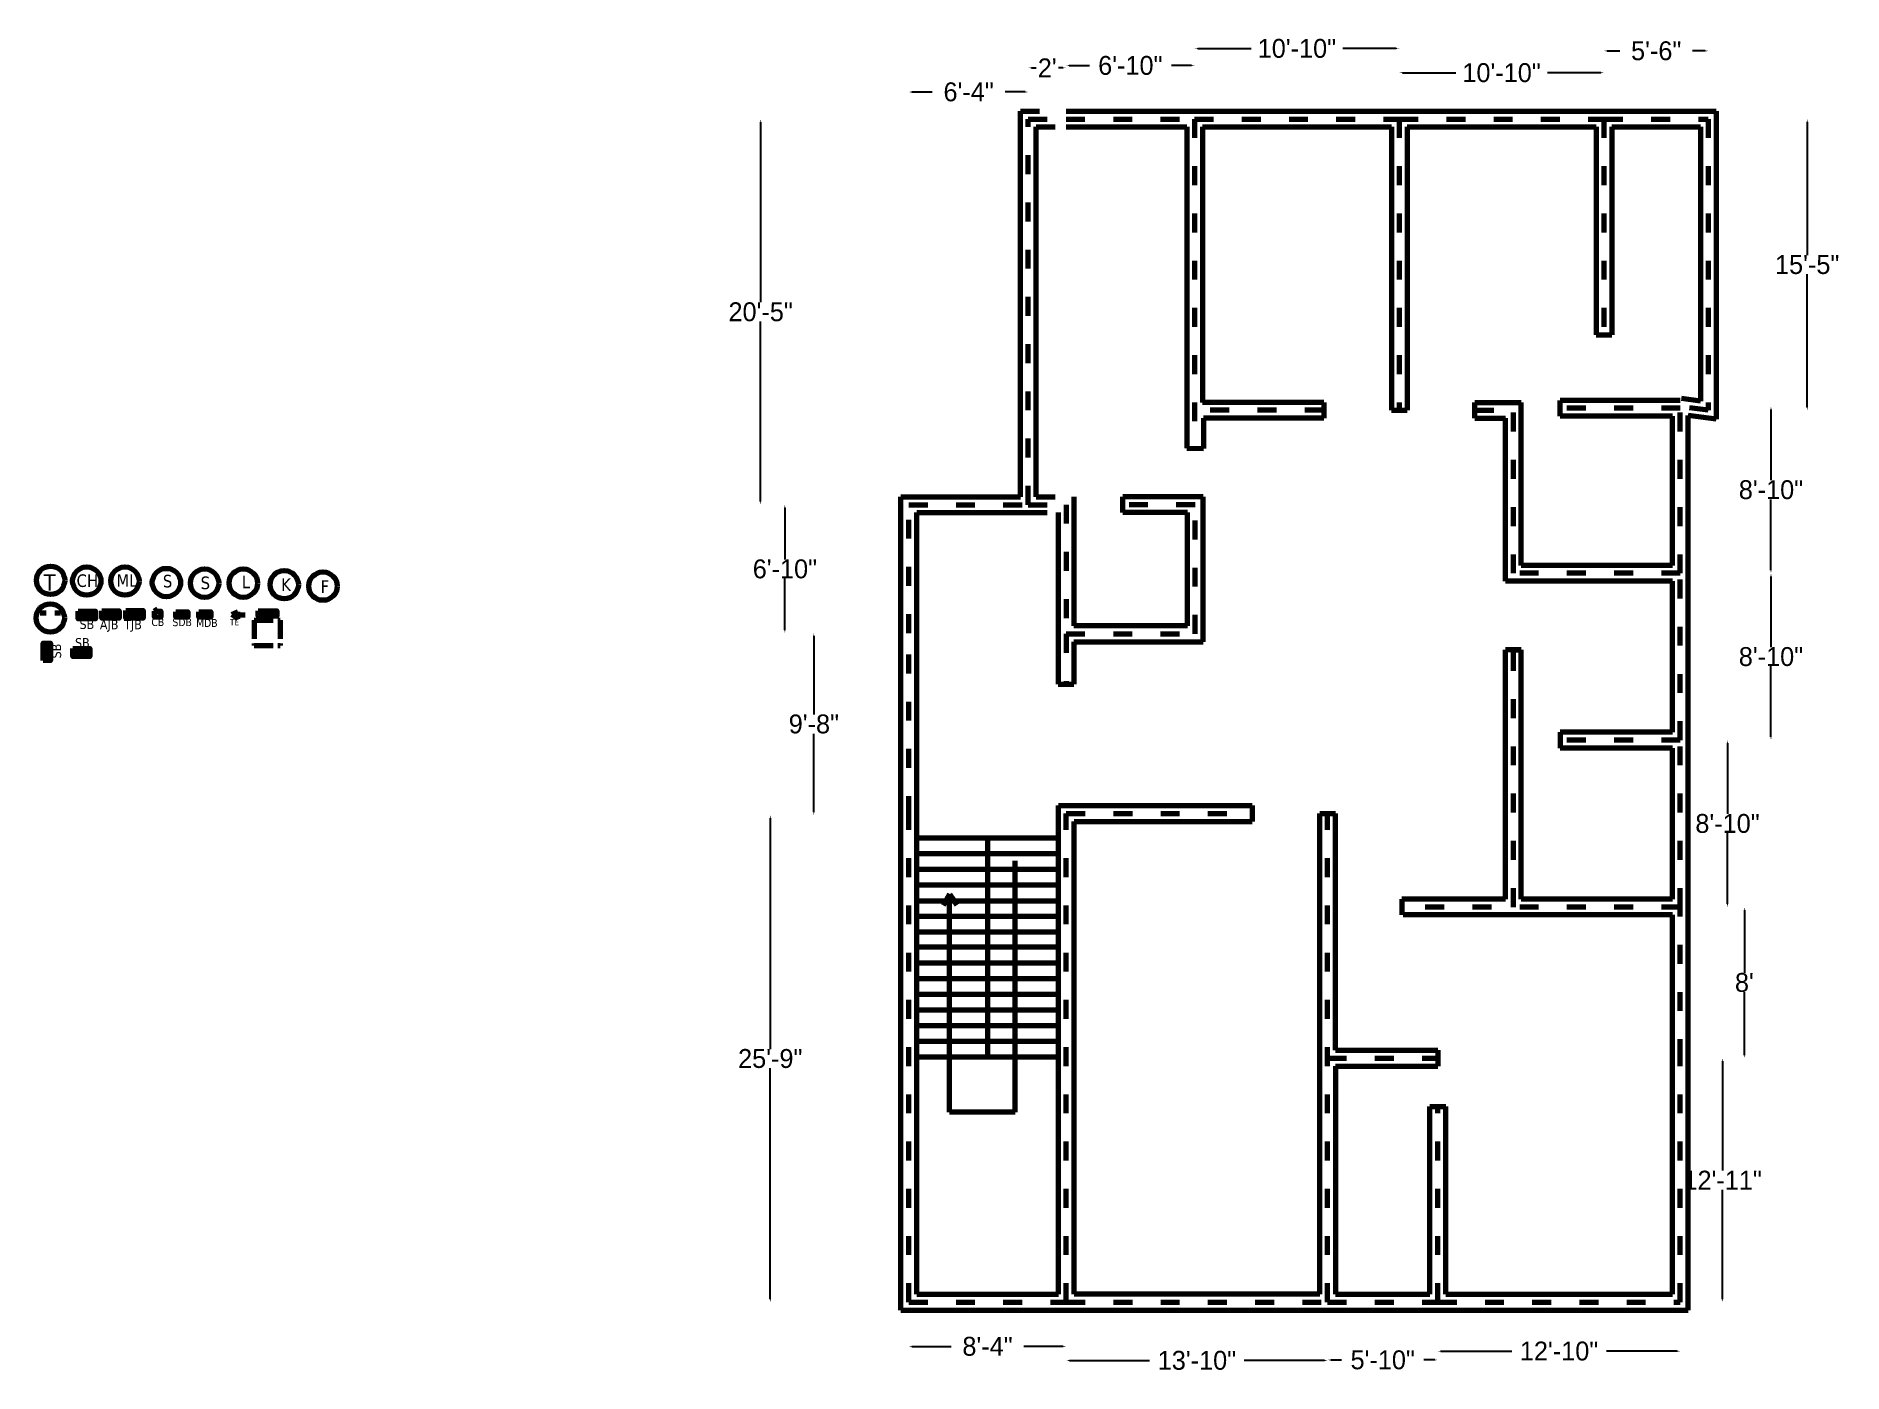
# Model space of a CAD drawing. Header units: inches. Extents: x -510 to 637, y -34 to 815.
import ezdxf

# ---------------------------------------------------------------- set-up
doc = ezdxf.new("R2010")
doc.units = ezdxf.units.IN
doc.header["$MEASUREMENT"] = 0
doc.linetypes.add('ACAD_ISO02W100', pattern=[15, 12, -3])
doc.linetypes.add('ACAD_ISO03W100', pattern=[30, 12, -18])
doc.dimstyles.get("Standard").update_dxf_attribs({"dimtxt": 12, "dimasz": 2, "dimexe": 0.18, "dimexo": 0.0625, "dimgap": 0.09, "dimtad": 0, "dimtih": 1, "dimtoh": 1, "dimdec": 0, "dimzin": 0, "dimdsep": 46, "dimlunit": 3, "dimtxsty": 'Standard', "dimcen": 0.09, "dimse1": 1, "dimse2": 1, "dimclrd": 5, "dimclrt": 5, "dimadec": 0, "dimazin": 0, "dimtfac": 1, "dimtdec": 0, "dimtofl": 0, "dimtmove": 0, "dimatfit": 3, "dimfxl": 1, "dimtolj": 1, "dimtzin": 0, "dimarcsym": 0})

# ---------------------------------------------------------------- blocks, each defined once
blk = doc.blocks.new('*D1')
at = {"color": 5, "linetype": 'Continuous', "lineweight": -2}
for p, q in [((312.2, -25.4), (319.1, -25.4)), ((378.2, -25.4), (371.3, -25.4))]:
    blk.add_line(p, q, dxfattribs=at)
at = {"color": 5, "linetype": 'ACAD_ISO03W100', "lineweight": 100}
for points in [[(312.2, -25.1), (312.2, -25.7), (310.2, -25.4)], [(378.2, -25.1), (378.2, -25.7), (380.2, -25.4)]]:
    blk.add_solid(points, dxfattribs=at)
at = {"layer": 'Defpoints', "color": 0, "linetype": 'ACAD_ISO03W100', "lineweight": 100}
for p in [(310.2, 11.3), (380.2, 11.3), (380.2, -25.4)]:
    blk.add_point(p, dxfattribs=at)
at = {"color": 5, "linetype": 'ACAD_ISO03W100', "lineweight": 100, "insert": (345.2, -25.4), "char_height": 12, "attachment_point": 5}
blk.add_mtext('\\A1;5\'-10"', dxfattribs=at)
blk = doc.blocks.new('*D2')
at = {"color": 5, "linetype": 'Continuous', "lineweight": -2}
for p, q in [((-34.5, 515.8), (-34.5, 483.1)), ((-34.5, 438.3), (-34.5, 471))]:
    blk.add_line(p, q, dxfattribs=at)
at = {"color": 5, "linetype": 'ACAD_ISO03W100', "lineweight": 100}
for points in [[(-34.9, 515.8), (-34.2, 515.8), (-34.5, 517.8)], [(-34.9, 438.3), (-34.2, 438.3), (-34.5, 436.3)]]:
    blk.add_solid(points, dxfattribs=at)
at = {"layer": 'Defpoints', "color": 0, "linetype": 'ACAD_ISO03W100', "lineweight": 100}
for p in [(44.2, 517.8), (-34.5, 436.3), (44.2, 436.3)]:
    blk.add_point(p, dxfattribs=at)
at = {"color": 5, "linetype": 'ACAD_ISO03W100', "lineweight": 100, "insert": (-34.5, 477), "char_height": 12, "attachment_point": 5}
blk.add_mtext('\\A1;6\'-10"', dxfattribs=at)
blk = doc.blocks.new('*D3')
at = {"color": 5, "linetype": 'Continuous', "lineweight": -2}
for p, q in [((-16.1, 434.3), (-16.1, 384.6)), ((-16.1, 322.7), (-16.1, 372.4))]:
    blk.add_line(p, q, dxfattribs=at)
at = {"color": 5, "linetype": 'ACAD_ISO03W100', "lineweight": 100}
for points in [[(-16.5, 434.3), (-15.8, 434.3), (-16.1, 436.3)], [(-16.5, 322.7), (-15.8, 322.7), (-16.1, 320.7)]]:
    blk.add_solid(points, dxfattribs=at)
at = {"layer": 'Defpoints', "color": 0, "linetype": 'ACAD_ISO03W100', "lineweight": 100}
for p in [(44.2, 436.3), (-16.1, 320.7), (44.2, 320.7)]:
    blk.add_point(p, dxfattribs=at)
at = {"color": 5, "linetype": 'ACAD_ISO03W100', "lineweight": 100, "insert": (-16.1, 378.5), "char_height": 12, "attachment_point": 5}
blk.add_mtext('\\A1;9\'-8"', dxfattribs=at)
blk = doc.blocks.new('*D4')
at = {"color": 5, "linetype": 'Continuous', "lineweight": -2}
for p, q in [((-43.8, 318.7), (-43.8, 172.1)), ((-43.8, 13.3), (-43.8, 159.9))]:
    blk.add_line(p, q, dxfattribs=at)
at = {"color": 5, "linetype": 'ACAD_ISO03W100', "lineweight": 100}
for points in [[(-44.1, 318.7), (-43.4, 318.7), (-43.8, 320.7)], [(-44.1, 13.3), (-43.4, 13.3), (-43.8, 11.3)]]:
    blk.add_solid(points, dxfattribs=at)
at = {"layer": 'Defpoints', "color": 0, "linetype": 'ACAD_ISO03W100', "lineweight": 100}
for p in [(-43.8, 320.7), (44.2, 320.7), (44.2, 11.3)]:
    blk.add_point(p, dxfattribs=at)
at = {"color": 5, "linetype": 'ACAD_ISO03W100', "lineweight": 100, "insert": (-43.8, 166), "char_height": 12, "attachment_point": 5}
blk.add_mtext('\\A1;25\'-9"', dxfattribs=at)
blk = doc.blocks.new('*D5')
at = {"color": 5, "linetype": 'Continuous', "lineweight": -2}
for p, q in [((46.2, -16.8), (71.1, -16.8)), ((142.2, -16.8), (117.3, -16.8))]:
    blk.add_line(p, q, dxfattribs=at)
at = {"color": 5, "linetype": 'ACAD_ISO03W100', "lineweight": 100}
for points in [[(46.2, -16.4), (46.2, -17.1), (44.2, -16.8)], [(142.2, -16.4), (142.2, -17.1), (144.2, -16.8)]]:
    blk.add_solid(points, dxfattribs=at)
at = {"layer": 'Defpoints', "color": 0, "linetype": 'ACAD_ISO03W100', "lineweight": 100}
for p in [(44.2, 11.3), (144.2, 11.3), (144.2, -16.8)]:
    blk.add_point(p, dxfattribs=at)
at = {"color": 5, "linetype": 'ACAD_ISO03W100', "lineweight": 100, "insert": (94.2, -16.8), "char_height": 12, "attachment_point": 5}
blk.add_mtext('\\A1;8\'-4"', dxfattribs=at)
blk = doc.blocks.new('*D6')
at = {"color": 5, "linetype": 'Continuous', "lineweight": -2}
for p, q in [((146.2, -25.7), (197.1, -25.7)), ((308.2, -25.7), (257.3, -25.7))]:
    blk.add_line(p, q, dxfattribs=at)
at = {"color": 5, "linetype": 'ACAD_ISO03W100', "lineweight": 100}
for points in [[(146.2, -25.4), (146.2, -26.1), (144.2, -25.7)], [(308.2, -25.4), (308.2, -26.1), (310.2, -25.7)]]:
    blk.add_solid(points, dxfattribs=at)
at = {"layer": 'Defpoints', "color": 0, "linetype": 'ACAD_ISO03W100', "lineweight": 100}
for p in [(144.2, 11.3), (310.2, 11.3), (310.2, -25.7)]:
    blk.add_point(p, dxfattribs=at)
at = {"color": 5, "linetype": 'ACAD_ISO03W100', "lineweight": 100, "insert": (227.2, -25.7), "char_height": 12, "attachment_point": 5}
blk.add_mtext('\\A1;13\'-10"', dxfattribs=at)
blk = doc.blocks.new('*D7')
at = {"color": 5, "linetype": 'Continuous', "lineweight": -2}
for p, q in [((382.2, -19.8), (427.1, -19.8)), ((532.2, -19.8), (487.3, -19.8))]:
    blk.add_line(p, q, dxfattribs=at)
at = {"color": 5, "linetype": 'ACAD_ISO03W100', "lineweight": 100}
for points in [[(382.2, -19.5), (382.2, -20.2), (380.2, -19.8)], [(532.2, -19.5), (532.2, -20.2), (534.2, -19.8)]]:
    blk.add_solid(points, dxfattribs=at)
at = {"layer": 'Defpoints', "color": 0, "linetype": 'ACAD_ISO03W100', "lineweight": 100}
for p in [(380.2, 11.3), (534.2, 11.3), (534.2, -19.8)]:
    blk.add_point(p, dxfattribs=at)
at = {"color": 5, "linetype": 'ACAD_ISO03W100', "lineweight": 100, "insert": (457.2, -19.8), "char_height": 12, "attachment_point": 5}
blk.add_mtext('\\A1;12\'-10"', dxfattribs=at)
blk = doc.blocks.new('*D8')
at = {"color": 5, "linetype": 'Continuous', "lineweight": -2}
for p, q in [((574.9, 260.3), (574.9, 220.4)), ((574.9, 168.3), (574.9, 208.2))]:
    blk.add_line(p, q, dxfattribs=at)
at = {"color": 5, "linetype": 'ACAD_ISO03W100', "lineweight": 100}
for points in [[(574.6, 260.3), (575.2, 260.3), (574.9, 262.3)], [(574.6, 168.3), (575.2, 168.3), (574.9, 166.3)]]:
    blk.add_solid(points, dxfattribs=at)
at = {"layer": 'Defpoints', "color": 0, "linetype": 'ACAD_ISO03W100', "lineweight": 100}
for p in [(534.2, 262.3), (534.2, 166.3), (574.9, 166.3)]:
    blk.add_point(p, dxfattribs=at)
at = {"color": 5, "linetype": 'ACAD_ISO03W100', "lineweight": 100, "insert": (574.9, 214.3), "char_height": 12, "attachment_point": 5}
blk.add_mtext("\\A1;8'", dxfattribs=at)
blk = doc.blocks.new('*D9')
at = {"color": 5, "linetype": 'Continuous', "lineweight": -2}
for p, q in [((561.1, 164.3), (561.1, 94.9)), ((561.1, 13.3), (561.1, 82.7))]:
    blk.add_line(p, q, dxfattribs=at)
at = {"color": 5, "linetype": 'ACAD_ISO03W100', "lineweight": 100}
for points in [[(560.8, 164.3), (561.4, 164.3), (561.1, 166.3)], [(560.8, 13.3), (561.4, 13.3), (561.1, 11.3)]]:
    blk.add_solid(points, dxfattribs=at)
at = {"layer": 'Defpoints', "color": 0, "linetype": 'ACAD_ISO03W100', "lineweight": 100}
for p in [(534.2, 166.3), (561.1, 166.3), (534.2, 11.3)]:
    blk.add_point(p, dxfattribs=at)
at = {"color": 5, "linetype": 'ACAD_ISO03W100', "lineweight": 100, "insert": (561.1, 88.8), "char_height": 12, "attachment_point": 5}
blk.add_mtext('\\A1;12\'-11"', dxfattribs=at)
blk = doc.blocks.new('*D10')
at = {"color": 5, "linetype": 'Continuous', "lineweight": -2}
for p, q in [((564.2, 366.3), (564.2, 321.4)), ((564.2, 264.3), (564.2, 309.2))]:
    blk.add_line(p, q, dxfattribs=at)
at = {"color": 5, "linetype": 'ACAD_ISO03W100', "lineweight": 100}
for points in [[(563.8, 366.3), (564.5, 366.3), (564.2, 368.3)], [(563.8, 264.3), (564.5, 264.3), (564.2, 262.3)]]:
    blk.add_solid(points, dxfattribs=at)
at = {"layer": 'Defpoints', "color": 0, "linetype": 'ACAD_ISO03W100', "lineweight": 100}
for p in [(534.2, 368.3), (564.2, 368.3), (534.2, 262.3)]:
    blk.add_point(p, dxfattribs=at)
at = {"color": 5, "linetype": 'ACAD_ISO03W100', "lineweight": 100, "insert": (564.2, 315.3), "char_height": 12, "attachment_point": 5}
blk.add_mtext('\\A1;8\'-10"', dxfattribs=at)
blk = doc.blocks.new('*D11')
at = {"color": 5, "linetype": 'Continuous', "lineweight": -2}
for p, q in [((591.8, 472.3), (591.8, 427.4)), ((591.8, 370.3), (591.8, 415.2))]:
    blk.add_line(p, q, dxfattribs=at)
at = {"color": 5, "linetype": 'ACAD_ISO03W100', "lineweight": 100}
for points in [[(591.5, 472.3), (592.1, 472.3), (591.8, 474.3)], [(591.5, 370.3), (592.1, 370.3), (591.8, 368.3)]]:
    blk.add_solid(points, dxfattribs=at)
at = {"layer": 'Defpoints', "color": 0, "linetype": 'ACAD_ISO03W100', "lineweight": 100}
for p in [(534.2, 474.3), (534.2, 368.3), (591.8, 368.3)]:
    blk.add_point(p, dxfattribs=at)
at = {"color": 5, "linetype": 'ACAD_ISO03W100', "lineweight": 100, "insert": (591.8, 421.3), "char_height": 12, "attachment_point": 5}
blk.add_mtext('\\A1;8\'-10"', dxfattribs=at)
blk = doc.blocks.new('*D12')
at = {"color": 5, "linetype": 'Continuous', "lineweight": -2}
for p, q in [((591.8, 578.3), (591.8, 533.4)), ((591.8, 476.3), (591.8, 521.2))]:
    blk.add_line(p, q, dxfattribs=at)
at = {"color": 5, "linetype": 'ACAD_ISO03W100', "lineweight": 100}
for points in [[(591.5, 578.3), (592.1, 578.3), (591.8, 580.3)], [(591.5, 476.3), (592.1, 476.3), (591.8, 474.3)]]:
    blk.add_solid(points, dxfattribs=at)
at = {"layer": 'Defpoints', "color": 0, "linetype": 'ACAD_ISO03W100', "lineweight": 100}
for p in [(534.2, 580.3), (534.2, 474.3), (591.8, 474.3)]:
    blk.add_point(p, dxfattribs=at)
at = {"color": 5, "linetype": 'ACAD_ISO03W100', "lineweight": 100, "insert": (591.8, 527.3), "char_height": 12, "attachment_point": 5}
blk.add_mtext('\\A1;8\'-10"', dxfattribs=at)
blk = doc.blocks.new('*D13')
at = {"color": 5, "linetype": 'Continuous', "lineweight": -2}
for p, q in [((614.8, 760.8), (614.8, 676.4)), ((614.8, 579.8), (614.8, 664.2))]:
    blk.add_line(p, q, dxfattribs=at)
at = {"color": 5, "linetype": 'ACAD_ISO03W100', "lineweight": 100}
for points in [[(614.5, 760.8), (615.2, 760.8), (614.8, 762.8)], [(614.5, 579.8), (615.2, 579.8), (614.8, 577.8)]]:
    blk.add_solid(points, dxfattribs=at)
at = {"layer": 'Defpoints', "color": 0, "linetype": 'ACAD_ISO03W100', "lineweight": 100}
for p in [(552, 762.8), (552, 577.8), (614.8, 577.8)]:
    blk.add_point(p, dxfattribs=at)
at = {"color": 5, "linetype": 'ACAD_ISO03W100', "lineweight": 100, "insert": (614.8, 670.3), "char_height": 12, "attachment_point": 5}
blk.add_mtext('\\A1;15\'-5"', dxfattribs=at)
blk = doc.blocks.new('*D14')
at = {"color": 5, "linetype": 'Continuous', "lineweight": -2}
for p, q in [((-49.9, 760.8), (-49.9, 646.4)), ((-49.9, 519.8), (-49.9, 634.2))]:
    blk.add_line(p, q, dxfattribs=at)
at = {"color": 5, "linetype": 'ACAD_ISO03W100', "lineweight": 100}
for points in [[(-50.2, 760.8), (-49.6, 760.8), (-49.9, 762.8)], [(-50.2, 519.8), (-49.6, 519.8), (-49.9, 517.8)]]:
    blk.add_solid(points, dxfattribs=at)
at = {"layer": 'Defpoints', "color": 0, "linetype": 'ACAD_ISO03W100', "lineweight": 100}
for p in [(120.1, 762.8), (-49.9, 517.8), (120.1, 517.8)]:
    blk.add_point(p, dxfattribs=at)
at = {"color": 5, "linetype": 'ACAD_ISO03W100', "lineweight": 100, "insert": (-49.9, 640.3), "char_height": 12, "attachment_point": 5}
blk.add_mtext('\\A1;20\'-5"', dxfattribs=at)
blk = doc.blocks.new('*D15')
at = {"color": 5, "linetype": 'Continuous', "lineweight": -2}
for p, q in [((122.1, 795.3), (125.1, 795.3)), ((142.1, 795.3), (139.2, 795.3))]:
    blk.add_line(p, q, dxfattribs=at)
at = {"color": 5, "linetype": 'ACAD_ISO03W100', "lineweight": 100}
for points in [[(122.1, 795.6), (122.1, 795), (120.1, 795.3)], [(142.1, 795.6), (142.1, 795), (144.1, 795.3)]]:
    blk.add_solid(points, dxfattribs=at)
at = {"layer": 'Defpoints', "color": 0, "linetype": 'ACAD_ISO03W100', "lineweight": 100}
for p in [(144.1, 795.3), (120.1, 762.8), (144.1, 762.8)]:
    blk.add_point(p, dxfattribs=at)
at = {"color": 5, "linetype": 'ACAD_ISO03W100', "lineweight": 100, "insert": (132.1, 795.3), "char_height": 12, "attachment_point": 5}
blk.add_mtext("\\A1;2'", dxfattribs=at)
blk = doc.blocks.new('*D16')
at = {"color": 5, "linetype": 'Continuous', "lineweight": -2}
for p, q in [((146.1, 796.8), (158.9, 796.8)), ((223.7, 796.8), (211, 796.8))]:
    blk.add_line(p, q, dxfattribs=at)
at = {"color": 5, "linetype": 'ACAD_ISO03W100', "lineweight": 100}
for points in [[(146.1, 797.2), (146.1, 796.5), (144.1, 796.8)], [(223.7, 797.2), (223.7, 796.5), (225.7, 796.8)]]:
    blk.add_solid(points, dxfattribs=at)
at = {"layer": 'Defpoints', "color": 0, "linetype": 'ACAD_ISO03W100', "lineweight": 100}
for p in [(225.7, 796.8), (144.1, 762.8), (225.7, 762.8)]:
    blk.add_point(p, dxfattribs=at)
at = {"color": 5, "linetype": 'ACAD_ISO03W100', "lineweight": 100, "insert": (184.9, 796.8), "char_height": 12, "attachment_point": 5}
blk.add_mtext('\\A1;6\'-10"', dxfattribs=at)
blk = doc.blocks.new('*D17')
at = {"color": 5, "linetype": 'Continuous', "lineweight": -2}
for p, q in [((227.7, 807.6), (261.6, 807.6)), ((353.7, 807.6), (319.8, 807.6))]:
    blk.add_line(p, q, dxfattribs=at)
at = {"color": 5, "linetype": 'ACAD_ISO03W100', "lineweight": 100}
for points in [[(227.7, 807.9), (227.7, 807.3), (225.7, 807.6)], [(353.7, 807.9), (353.7, 807.3), (355.7, 807.6)]]:
    blk.add_solid(points, dxfattribs=at)
at = {"layer": 'Defpoints', "color": 0, "linetype": 'ACAD_ISO03W100', "lineweight": 100}
for p in [(355.7, 807.6), (225.7, 762.8), (355.7, 762.8)]:
    blk.add_point(p, dxfattribs=at)
at = {"color": 5, "linetype": 'ACAD_ISO03W100', "lineweight": 100, "insert": (290.7, 807.6), "char_height": 12, "attachment_point": 5}
blk.add_mtext('\\A1;10\'-10"', dxfattribs=at)
blk = doc.blocks.new('*D18')
at = {"color": 5, "linetype": 'Continuous', "lineweight": -2}
for p, q in [((46.2, 780), (59.1, 780)), ((118.1, 780), (105.3, 780))]:
    blk.add_line(p, q, dxfattribs=at)
at = {"color": 5, "linetype": 'ACAD_ISO03W100', "lineweight": 100}
for points in [[(46.2, 780.3), (46.2, 779.6), (44.2, 780)], [(118.1, 780.3), (118.1, 779.6), (120.1, 780)]]:
    blk.add_solid(points, dxfattribs=at)
at = {"layer": 'Defpoints', "color": 0, "linetype": 'ACAD_ISO03W100', "lineweight": 100}
for p in [(44.2, 780), (44.2, 517.8), (120.1, 517.8)]:
    blk.add_point(p, dxfattribs=at)
at = {"color": 5, "linetype": 'ACAD_ISO03W100', "lineweight": 100, "insert": (82.2, 780), "char_height": 12, "attachment_point": 5}
blk.add_mtext('\\A1;6\'-4"', dxfattribs=at)
blk = doc.blocks.new('*D19')
at = {"color": 5, "linetype": 'Continuous', "lineweight": -2}
for p, q in [((357.7, 792.2), (391.6, 792.2)), ((483.7, 792.2), (449.8, 792.2))]:
    blk.add_line(p, q, dxfattribs=at)
at = {"color": 5, "linetype": 'ACAD_ISO03W100', "lineweight": 100}
for points in [[(357.7, 792.6), (357.7, 791.9), (355.7, 792.2)], [(483.7, 792.6), (483.7, 791.9), (485.7, 792.2)]]:
    blk.add_solid(points, dxfattribs=at)
at = {"layer": 'Defpoints', "color": 0, "linetype": 'ACAD_ISO03W100', "lineweight": 100}
for p in [(485.7, 792.2), (355.7, 762.8), (485.7, 762.8)]:
    blk.add_point(p, dxfattribs=at)
at = {"color": 5, "linetype": 'ACAD_ISO03W100', "lineweight": 100, "insert": (420.7, 792.2), "char_height": 12, "attachment_point": 5}
blk.add_mtext('\\A1;10\'-10"', dxfattribs=at)
blk = doc.blocks.new('*D20')
at = {"color": 5, "linetype": 'Continuous', "lineweight": -2}
for p, q in [((487.7, 806.1), (495.8, 806.1)), ((550, 806.1), (542, 806.1))]:
    blk.add_line(p, q, dxfattribs=at)
at = {"color": 5, "linetype": 'ACAD_ISO03W100', "lineweight": 100}
for points in [[(487.7, 806.4), (487.7, 805.7), (485.7, 806.1)], [(550, 806.4), (550, 805.7), (552, 806.1)]]:
    blk.add_solid(points, dxfattribs=at)
at = {"layer": 'Defpoints', "color": 0, "linetype": 'ACAD_ISO03W100', "lineweight": 100}
for p in [(552, 806.1), (485.7, 762.8), (552, 762.8)]:
    blk.add_point(p, dxfattribs=at)
at = {"color": 5, "linetype": 'ACAD_ISO03W100', "lineweight": 100, "insert": (518.9, 806.1), "char_height": 12, "attachment_point": 5}
blk.add_mtext('\\A1;5\'-6"', dxfattribs=at)

msp = doc.modelspace()

# ---------------------------------------------------------------- hatches: boundary and pattern name
at = {"linetype": 'Continuous', "lineweight": 100}
h = msp.add_hatch(color=253, dxfattribs=at)
h.paths.add_polyline_path([(-472.3, 450.3), (-483.3, 450.3), (-483.3, 445.4), (-472.3, 445.4)], flags=0)
h.paths.add_polyline_path([(-483.3, 450.3), (-472.3, 450.3), (-472.3, 445.4), (-483.3, 445.4)], flags=17)
h.paths.add_polyline_path([(-483.3, 450.3), (-472.3, 450.3), (-472.3, 445.4), (-483.3, 445.4)], flags=17)
for color, points in [(4, [(-468.4, 450.5), (-457.4, 450.5), (-457.4, 445.7), (-468.4, 445.7)]), (53, [(-453, 450.6), (-442, 450.6), (-442, 445.7), (-453, 445.7)]), (0, [(-382, 449.7), (-385.7, 448), (-382, 445.4), (-382, 448)])]:
    msp.add_hatch(color=color, dxfattribs=at).paths.add_polyline_path(points)
at = {"linetype": 'ACAD_ISO02W100', "lineweight": 100}
msp.add_hatch(color=253, dxfattribs=at).paths.add_polyline_path([(-505.7, 418.9), (-505.7, 429.8), (-500.9, 429.8), (-500.9, 418.9)])
at = {"linetype": 'Continuous', "lineweight": 100}
h = msp.add_hatch(color=253, dxfattribs=at)
h.paths.add_polyline_path([(-475.9, 426.4), (-486.8, 426.4), (-486.8, 421.5), (-475.9, 421.5)], flags=0)
h.paths.add_polyline_path([(-486.8, 426.4), (-475.9, 426.4), (-475.9, 421.5), (-486.8, 421.5)], flags=17)
h.paths.add_polyline_path([(-486.8, 426.4), (-475.9, 426.4), (-475.9, 421.5), (-486.8, 421.5)], flags=17)

# ---------------------------------------------------------------- linework, layer by layer
for p, q in [((115.1, 522.8), (115.1, 767.8)), ((115.1, 522.8), (115.1, 762.8)), ((125.1, 522.8), (125.1, 757.8)), ((144.1, 767.8), (225.7, 767.8)), ((144.1, 757.8), (220.7, 757.8)), ((225.7, 767.8), (355.7, 767.8)), ((230.7, 757.8), (350.7, 757.8)), ((350.7, 757.8), (350.7, 577.8)), ((355.7, 767.8), (485.7, 767.8)), ((360.7, 757.8), (480.7, 757.8)), ((360.7, 757.8), (360.7, 577.8)), ((480.7, 757.8), (480.7, 625.8)), ((485.7, 767.8), (557, 767.8)), ((490.7, 757.8), (490.7, 625.8)), ((490.7, 757.8), (547, 757.8)), ((547, 757.8), (547, 583.6)), ((557, 767.8), (557, 572.1)), ((547, 583.6), (534.9, 585.3)), ((433.2, 479.3), (433.2, 582.8)), ((534.2, 584.1), (458, 584.1)), ((529.2, 574.1), (458, 574.1)), ((529.2, 479.3), (529.2, 574.1)), ((539.2, 474.3), (539.2, 574.6)), ((557, 572.1), (539.2, 574.6)), ((423.2, 469.3), (423.2, 572.8)), ((39.2, 522.8), (115.1, 522.8)), ((39.2, 436.3), (39.2, 522.8)), ((49.2, 512.8), (120.1, 512.8)), ((49.2, 436.3), (49.2, 512.8)), ((529.2, 479.3), (433.2, 479.3)), ((539.2, 368.3), (539.2, 474.3)), ((529.2, 469.3), (423.2, 469.3)), ((529.2, 373.3), (529.2, 469.3)), ((39.2, 320.7), (39.2, 436.3)), ((49.2, 320.7), (49.2, 436.3)), ((423.2, 267.3), (423.2, 425.7)), ((433.2, 267.3), (433.2, 425.7)), ((529.2, 373.3), (458, 373.3)), ((539.2, 262.3), (539.2, 368.3)), ((529.2, 363.3), (458, 363.3)), ((529.2, 267.3), (529.2, 363.3)), ((139.2, 326.7), (262.2, 326.7)), ((139.2, 16.3), (139.2, 326.7)), ((305.2, 16.3), (305.2, 321.7)), ((315.2, 171.3), (315.2, 321.7)), ((39.2, 6.3), (39.2, 320.7)), ((49.2, 16.3), (49.2, 320.7)), ((149.2, 316.7), (262.2, 316.7)), ((149.2, 16.3), (149.2, 316.7)), ((529.2, 267.3), (433.2, 267.3)), ((529.2, 257.3), (358.2, 257.3)), ((529.2, 257.3), (428.2, 257.3)), ((529.2, 166.3), (529.2, 257.3)), ((539.2, 166.3), (539.2, 262.3)), ((315.2, 171.3), (380.2, 171.3)), ((315.2, 161.3), (380.2, 161.3)), ((529.2, 16.3), (529.2, 166.3)), ((539.2, 6.3), (539.2, 166.3)), ((375.2, 16.3), (375.2, 135.6)), ((385.2, 16.3), (385.2, 135.6)), ((49.2, 16.3), (139.2, 16.3)), ((315.2, 16.3), (375.2, 16.3)), ((385.2, 16.3), (529.2, 16.3)), ((39.2, 6.3), (144.2, 6.3)), ((144.2, 6.3), (310.2, 6.3)), ((310.2, 6.3), (380.2, 6.3)), ((380.2, 6.3), (539.2, 6.3))]:
    msp.add_line(p, q, dxfattribs=at)
at = {"linetype": 'ACAD_ISO03W100', "lineweight": 100}
for p, q in [((115.1, 767.8), (144.1, 767.8)), ((120.1, 517.8), (120.1, 762.8)), ((120.1, 762.8), (144.1, 762.8)), ((125.1, 757.8), (144.1, 757.8)), ((144.1, 762.8), (225.7, 762.8)), ((225.7, 762.8), (355.7, 762.8)), ((355.7, 762.8), (485.7, 762.8)), ((355.7, 762.8), (355.7, 577.8)), ((485.7, 762.8), (552, 762.8)), ((485.7, 762.8), (485.7, 625.8)), ((552, 762.8), (552, 577.8)), ((428.2, 474.3), (428.2, 580.3)), ((534.2, 579.1), (458, 579.1)), ((534.2, 474.3), (534.2, 580.3)), ((552, 577.8), (534.2, 580.3)), ((44.2, 522.8), (115.1, 522.8)), ((44.2, 436.3), (44.2, 517.8)), ((44.2, 517.8), (120.1, 517.8)), ((534.2, 474.3), (428.2, 474.3)), ((534.2, 368.3), (534.2, 474.3)), ((44.2, 320.7), (44.2, 436.3)), ((428.2, 262.3), (428.2, 425.7)), ((534.2, 368.3), (458, 368.3)), ((534.2, 262.3), (534.2, 368.3)), ((144.2, 11.3), (144.2, 321.7)), ((144.2, 321.7), (262.2, 321.7)), ((310.2, 11.3), (310.2, 321.7)), ((44.2, 11.3), (44.2, 320.7)), ((534.2, 262.3), (358.2, 262.3)), ((534.2, 262.3), (428.2, 262.3)), ((534.2, 166.3), (534.2, 262.3)), ((310.2, 166.3), (380.2, 166.3)), ((534.2, 11.3), (534.2, 166.3)), ((380.2, 11.3), (380.2, 135.6)), ((44.2, 11.3), (144.2, 11.3)), ((144.2, 11.3), (310.2, 11.3)), ((310.2, 11.3), (380.2, 11.3)), ((380.2, 11.3), (534.2, 11.3))]:
    msp.add_line(p, q, dxfattribs=at)
at = {"color": 0, "linetype": 'Continuous', "lineweight": 100}
for p, q in [((220.7, 757.8), (220.7, 553.8)), ((230.7, 757.8), (230.7, 582.8)), ((480.7, 625.8), (490.7, 625.8)), ((307.7, 582.8), (230.7, 582.8)), ((307.7, 582.8), (307.7, 572.8)), ((350.7, 577.8), (360.7, 577.8)), ((403.7, 582.8), (433.2, 582.8)), ((403.7, 572.8), (403.7, 582.8)), ((458, 574.1), (458, 584.1)), ((307.7, 572.8), (231.3, 572.8)), ((231.3, 572.8), (231.3, 553.5)), ((403.7, 572.8), (423.2, 572.8)), ((220.7, 553.8), (231.3, 553.5)), ((149.1, 522.8), (149.1, 440.8)), ((231.1, 522.8), (180.1, 522.8)), ((180.1, 512.8), (180.1, 522.8)), ((231.1, 430.8), (231.1, 522.8)), ((139.1, 512.8), (139.1, 435.8)), ((221.1, 512.8), (180.1, 512.8)), ((221.1, 440.8), (221.1, 512.8)), ((-507.5, 449.1), (-503.7, 449.1)), ((-498.2, 449.1), (-494.6, 449.1)), ((-435, 450.2), (-432.7, 451.6)), ((-421.3, 446.3), (-413.7, 449.7)), ((-421.3, 449.7), (-413.7, 446.3)), ((-402.7, 449.8), (-406.7, 448.1)), ((-406.7, 448.1), (-402.7, 446.3)), ((-399.1, 448.1), (-402.7, 449.8)), ((-402.7, 446.3), (-399.1, 448.1)), ((-382, 449.7), (-385.7, 448)), ((-385.7, 448), (-382, 445.4)), ((-382, 448), (-382, 449.7)), ((-382, 445.4), (-382, 448)), ((-377.4, 447.6), (-382, 447.6)), ((221.1, 440.8), (149.1, 440.8)), ((139.1, 435.8), (139.1, 403.8)), ((149.1, 430.8), (149.1, 403.8)), ((149.1, 430.8), (231.1, 430.8)), ((433.2, 425.7), (423.2, 425.7)), ((428.2, 425.7), (433.2, 425.7)), ((139.1, 403.8), (149.1, 403.8)), ((458, 373.3), (458, 363.3)), ((305.2, 321.7), (315.2, 321.7)), ((49.2, 306.3), (139.2, 306.3)), ((94.2, 306.3), (94.2, 167.1)), ((49.2, 296.3), (139.2, 296.3)), ((111.8, 131.9), (111.8, 291.6)), ((49.2, 286.3), (139.2, 286.3)), ((49.2, 276.3), (139.2, 276.3)), ((49.2, 266.3), (139.2, 266.3)), ((70.1, 270.4), (66.1, 263.2)), ((70.1, 131.9), (70.1, 270.4)), ((70.1, 270.4), (74.7, 263.6)), ((423.2, 267.3), (357.4, 267.3)), ((357.4, 267.3), (357.4, 257.3)), ((49.2, 256.5), (139.2, 256.5)), ((49.2, 246.5), (139.2, 246.5)), ((49.2, 236.9), (139.2, 236.9)), ((49.2, 226.9), (139.2, 226.9)), ((49.2, 216.9), (139.2, 216.9)), ((49.2, 206.9), (139.2, 206.9)), ((49.2, 196.9), (139.2, 196.9)), ((49.2, 187.1), (139.2, 187.1)), ((49.2, 177.1), (139.2, 177.1)), ((49.2, 167.1), (139.2, 167.1)), ((315.2, 161.3), (315.2, 16.3)), ((380.2, 171.3), (380.2, 161.3)), ((111.8, 131.9), (70.1, 131.9)), ((375.2, 135.6), (385.2, 135.6)), ((305.2, 16.3), (149.2, 16.3))]:
    msp.add_line(p, q, dxfattribs=at)
at = {"color": 0, "linetype": 'ACAD_ISO03W100', "lineweight": 100}
for p, q in [((225.7, 762.8), (225.7, 553.8)), ((307.7, 577.8), (225.7, 577.8)), ((403.7, 577.8), (428.2, 577.8)), ((120.1, 517.8), (144.1, 517.8)), ((125.1, 522.8), (149.1, 522.8)), ((144.1, 517.8), (144.1, 435.8)), ((226.1, 517.8), (180.1, 517.8)), ((226.1, 435.8), (226.1, 517.8)), ((120.1, 512.8), (139.1, 512.8)), ((144.1, 435.8), (144.1, 403.8)), ((144.1, 435.8), (226.1, 435.8)), ((149.1, 430.8), (149.1, 403.8)), ((149.1, 430.8), (149.1, 403.8)), ((149.1, 430.8), (149.1, 403.8)), ((149.1, 430.8), (149.1, 403.8)), ((262.2, 326.7), (262.2, 316.7))]:
    msp.add_line(p, q, dxfattribs=at)
at = {"color": 0, "linetype": 'ACAD_ISO02W100', "lineweight": 100}
for p, q in [((-371.6, 444.6), (-355.5, 444.6)), ((-371.6, 444.6), (-371.6, 428.5)), ((-355.5, 444.6), (-355, 444.6)), ((-355, 444.6), (-355, 428.5)), ((-371.6, 428.5), (-355, 428.5))]:
    msp.add_line(p, q, dxfattribs=at)
at = {"color": 0, "linetype": 'Continuous', "lineweight": 100}
for points in [[(-483.3, 450.3), (-472.3, 450.3), (-472.3, 445.4), (-483.3, 445.4)], [(-468.4, 450.5), (-457.4, 450.5), (-457.4, 445.7), (-468.4, 445.7)], [(-453, 450.6), (-442, 450.6), (-442, 445.7), (-453, 445.7)], [(-435, 450.2), (-430.9, 450.2), (-430.9, 446.5), (-435, 446.5)], [(-421.3, 449.7), (-413.7, 449.7), (-413.7, 446.3), (-421.3, 446.3)], [(-406.7, 449.8), (-399.1, 449.8), (-399.1, 446.3), (-406.7, 446.3)], [(-369.1, 450.5), (-357.2, 450.5), (-357.2, 447.1), (-369.1, 447.1)], [(-505.7, 418.9), (-505.7, 429.8), (-500.9, 429.8), (-500.9, 418.9)], [(-486.8, 426.4), (-475.9, 426.4), (-475.9, 421.5), (-486.8, 421.5)]]:
    msp.add_lwpolyline(points, close=True, dxfattribs=at)
for centre in [(-500.9, 469.8), (-477.9, 469.3), (-453.7, 469.3), (-427.3, 468.4), (-403.1, 468), (-378.5, 468), (-352.5, 467), (-327.9, 466.1), (-501.1, 445.9)]:
    msp.add_circle(centre, 9, dxfattribs=at)

# ---------------------------------------------------------------- texts
at = {"color": 0, "linetype": 'Continuous', "lineweight": 100, "width": 627.694, "attachment_point": 1}
for s, insert, char_height in [('{\\fTahoma|b0|i0|c0|p34;T}', (-505.2, 473.7), 10.422), ('{\\fTahoma|b0|i0|c0|p34;CH}', (-484.4, 473.6), 8), ('{\\fTahoma|b0|i0|c0|p34;ML}', (-459.1, 473.7), 8), ('{\\fTahoma|b0|i0|c0|p34;\\C3;S}', (-429.6, 473.3), 8), ('{\\fTahoma|b0|i0|c0|p34;S}', (-405.6, 472.2), 8), ('{\\fTahoma|b0|i0|c0|p34;L}', (-379.5, 472.8), 8), ('{\\fTahoma|b0|i0|c0|p34;K}', (-354.5, 471.1), 8), ('{\\fTahoma|b0|i0|c0|p34;F}', (-329.4, 469.8), 8), ('{\\fTahoma|b0|i0|c0|p34;SB}', (-482.5, 444.9), 6), ('{\\fTahoma|b0|i0|c0|p34;AJB}', (-469.6, 444.7), 6), ('{\\fTahoma|b0|i0|c0|p34;TJB}', (-454.2, 444.7), 6), ('{\\fTahoma|b0|i0|c0|p34;CB}', (-436.9, 445.8), 5), ('{\\fTahoma|b0|i0|c0|p34;SDB}', (-423.5, 445.7), 5), ('{\\fTahoma|b0|i0|c0|p34;MDB}', (-408.5, 445.2), 5), ('{\\fTahoma|b0|i0|c0|p34;TE}', (-387, 445.2), 4), ('{\\fTahoma|b0|i0|c0|p34;SB}', (-485.4, 433.1), 6)]:
    msp.add_mtext(s, dxfattribs=dict(at, insert=insert, char_height=char_height))
at = {"color": 0, "linetype": 'ACAD_ISO02W100', "lineweight": 100, "insert": (-364.4, 450.1), "char_height": 2, "width": 4.428, "attachment_point": 1}
msp.add_mtext('{\\fTimes New Roman|b0|i0|c0|p18;M}', dxfattribs=at)
at = {"color": 0, "linetype": 'Continuous', "lineweight": 100, "insert": (-494.1, 420.2), "char_height": 6, "width": 627.694, "attachment_point": 7, "rotation": 90}
msp.add_mtext('{\\fTahoma|b0|i0|c0|p34;SB}', dxfattribs=at)

# ---------------------------------------------------------------- dimensions: what is measured, and where the dimension line sits
at = {"color": 0, "linetype": 'ACAD_ISO03W100', "lineweight": 100}
for base, p1, p2, picture, middle in [((355.7, 807.6), (225.7, 762.8), (355.7, 762.8), '*D17', (290.7, 807.6)), ((225.7, 796.8), (144.1, 762.8), (225.7, 762.8), '*D16', (184.9, 796.8)), ((552, 806.1), (485.7, 762.8), (552, 762.8), '*D20', (518.9, 806.1)), ((144.1, 795.3), (120.1, 762.8), (144.1, 762.8), '*D15', (132.1, 795.3)), ((485.7, 792.2), (355.7, 762.8), (485.7, 762.8), '*D19', (420.7, 792.2)), ((44.2, 780), (120.1, 517.8), (44.2, 517.8), '*D18', (82.2, 780)), ((144.2, -16.8), (44.2, 11.3), (144.2, 11.3), '*D5', (94.2, -16.8)), ((310.2, -25.7), (144.2, 11.3), (310.2, 11.3), '*D6', (227.2, -25.7)), ((534.2, -19.8), (380.2, 11.3), (534.2, 11.3), '*D7', (457.2, -19.8))]:
    dim = msp.add_linear_dim(base=base, p1=p1, p2=p2, dimstyle='Standard', dxfattribs=at)
    dim.commit()
    dim.dimension.update_dxf_attribs({"geometry": picture, "text_midpoint": middle})
for base, p1, p2, picture, middle in [((-49.9, 517.8), (120.1, 762.8), (120.1, 517.8), '*D14', (-49.9, 640.3)), ((614.8, 577.8), (552, 762.8), (552, 577.8), '*D13', (614.8, 670.3)), ((591.8, 474.3), (534.2, 580.3), (534.2, 474.3), '*D12', (591.8, 527.3)), ((-34.5438, 436.2804), (44.1889, 517.8092), (44.1889, 436.2804), '*D2', (-34.5438, 477.0448)), ((591.8, 368.3), (534.2, 474.3), (534.2, 368.3), '*D11', (591.8, 421.3)), ((-16.1, 320.7), (44.2, 436.3), (44.2, 320.7), '*D3', (-16.1, 378.5)), ((564.2, 368.3), (534.2, 262.3), (534.2, 368.3), '*D10', (564.2, 315.3)), ((-43.8, 320.7), (44.2, 11.3), (44.2, 320.7), '*D4', (-43.8, 166)), ((574.9, 166.3), (534.2, 262.3), (534.2, 166.3), '*D8', (574.9, 214.3)), ((561.1, 166.3), (534.2, 11.3), (534.2, 166.3), '*D9', (561.1, 88.8))]:
    dim = msp.add_linear_dim(base=base, p1=p1, p2=p2, angle=90, dimstyle='Standard', dxfattribs=at)
    dim.commit()
    dim.dimension.update_dxf_attribs({"geometry": picture, "text_midpoint": middle})
at = {"linetype": 'ACAD_ISO03W100', "lineweight": 100}
dim = msp.add_linear_dim(base=(380.2, -25.4), p1=(310.2, 11.3), p2=(380.2, 11.3), dimstyle='Standard', dxfattribs=at)
dim.commit()
dim.dimension.update_dxf_attribs({"geometry": '*D1', "text_midpoint": (345.2, -25.4)})

doc.saveas('drawing.dxf')
